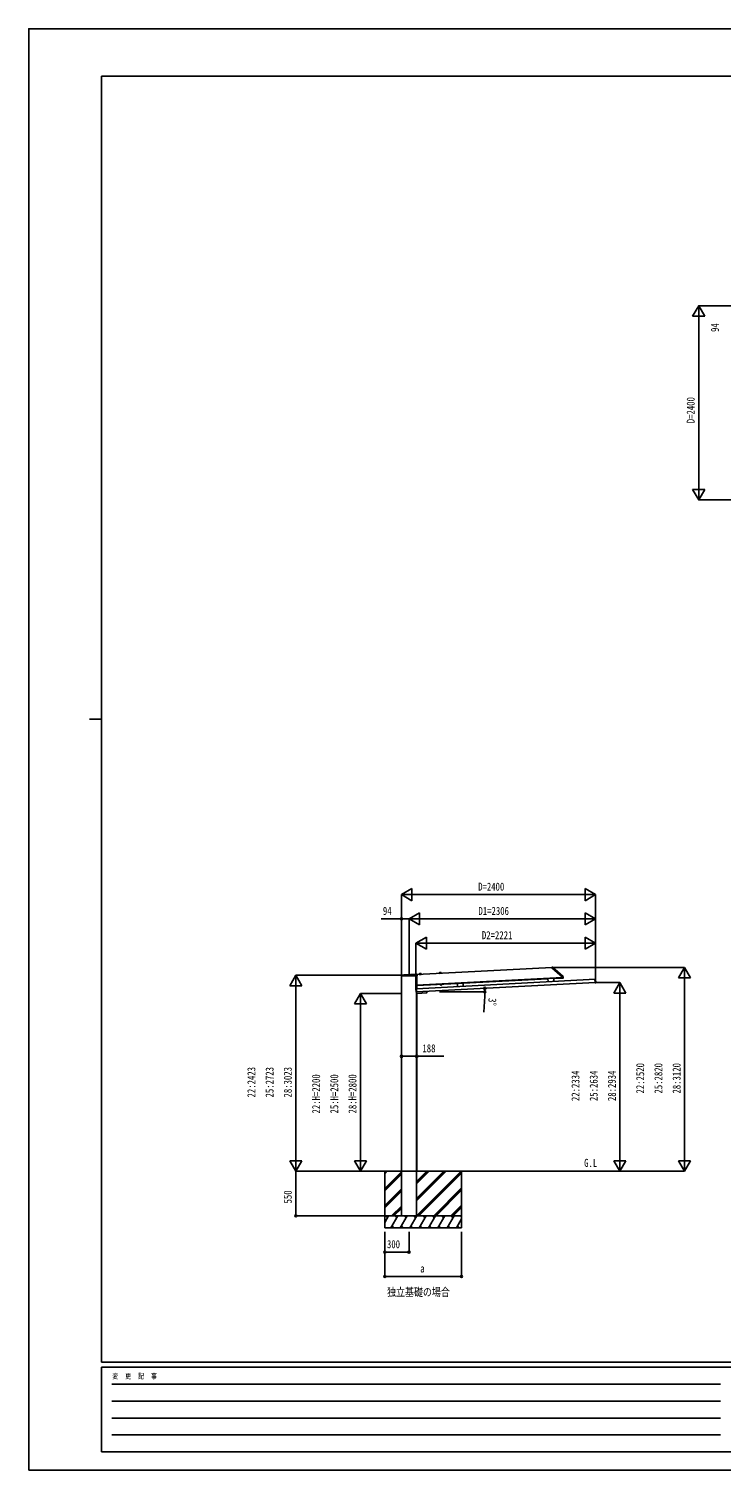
# Model space of a CAD drawing. Units: millimetres, scale not verified. Extents: x -12615 to 12615, y -8910 to 8910.
# Drawn here: x -12615 to -4056, y -8910 to 8910 of the extents above; entities that cross this region are included whole.
import ezdxf
from ezdxf.enums import TextEntityAlignment as Align

# ---------------------------------------------------------------- set-up
doc = ezdxf.new("R2010")
doc.units = ezdxf.units.MM
doc.header["$LTSCALE"] = 50
for name, color, linetype in [('0-2_USER1', 3, 'Continuous'), ('0-5_YKK_A1', 4, 'Continuous'), ('0-6_YKK_D', 6, 'Continuous'), ('0-7_YKK_ZWAK', 7, 'Continuous')]:
    doc.layers.add(name, color=color, linetype=linetype)
doc.styles.add('ＭＳ ゴシック', font='')
doc.styles.get('ＭＳ ゴシック').set_extended_font_data('MS Gothic')

msp = doc.modelspace()

# ---------------------------------------------------------------- linework, layer by layer
at = {"layer": '0-5_YKK_A1'}
for p, q in [((-8013.6, -2796.83), (-8013.53, -2788.98)), ((-8013.1, -2796.83), (-8013.6, -2796.83)), ((-7815.63, -2796.83), (-8013.1, -2796.83)), ((-8012.53, -2787.99), (-7817.02, -2787.99)), ((-8008.04, -5215), (-8008.04, -2796.83)), ((-7980.29, -2787.92), (-7818.05, -2779.42)), ((-7822.38, -2956.99), (-5610.11, -2841.53)), ((-7821.34, -2956.94), (-7821.34, -2796.83)), ((-7820.04, -2956.87), (-7820.04, -2796.83)), ((-7820.04, -2914.81), (-6018.75, -2820.88)), ((-7817.01, -2780.3), (-7816.03, -2788.88)), ((-7816.76, -2782.46), (-6148.99, -2695.53)), ((-7816.03, -2788.88), (-7816.03, -2788.9)), ((-7816.03, -2788.9), (-7815.13, -2796.83)), ((-7815.13, -2796.83), (-7815.63, -2796.83)), ((-7789.01, -2779.07), (-7789.02, -2780.6)), ((-7789.02, -2780.6), (-7765.05, -2779.35)), ((-7789.02, -2780.6), (-7765.05, -2779.35)), ((-7789, -2781), (-7789.02, -2780.6)), ((-7789, -2781), (-7765.03, -2779.75)), ((-7788.53, -2778.58), (-7765.75, -2777.38)), ((-7787.95, -2771.85), (-7788.01, -2778.55)), ((-7785.11, -2768.88), (-7770.17, -2768.1)), ((-7767.04, -2770.76), (-7766.28, -2777.41)), ((-7765.23, -2777.82), (-7765.05, -2779.35)), ((-7765.03, -2779.75), (-7765.05, -2779.35)), ((-7539.35, -2765.99), (-7539.36, -2767.52)), ((-7539.36, -2767.52), (-7515.4, -2766.26)), ((-7539.36, -2767.52), (-7515.4, -2766.26)), ((-7539.34, -2767.92), (-7539.36, -2767.52)), ((-7539.34, -2767.92), (-7515.38, -2766.66)), ((-7538.88, -2765.49), (-7516.09, -2764.3)), ((-7538.29, -2758.77), (-7538.35, -2765.46)), ((-7535.45, -2755.8), (-7520.52, -2755.02)), ((-7517.38, -2757.67), (-7516.62, -2764.32)), ((-7515.57, -2764.74), (-7515.4, -2766.26)), ((-7515.38, -2766.66), (-7515.4, -2766.26)), ((-7246.31, -2889.75), (-6196.74, -2835.22)), ((-6125.97, -2829.01), (-6196.87, -2832.72)), ((-6196.87, -2832.72), (-6194.81, -2872.17)), ((-6149.17, -2692.04), (-6141.57, -2692.11)), ((-6149.15, -2692.51), (-6149.17, -2692.04)), ((-6149.15, -2692.51), (-6148.85, -2698.13)), ((-6148.69, -2698.48), (-6019.2, -2815.07)), ((-6138.93, -2693.13), (-6011.07, -2808.26)), ((-6125.97, -2829.01), (-6123.9, -2868.45)), ((-6125.84, -2831.5), (-6018.49, -2825.88)), ((-6019.04, -2815.41), (-6018.95, -2817.02)), ((-6018.9, -2817.96), (-6018.95, -2817.02)), ((-6018.9, -2817.96), (-6011.27, -2818.02)), ((-6018.88, -2818.45), (-6018.9, -2817.96)), ((-6018.88, -2818.45), (-6018.49, -2825.88)), ((-6018.49, -2825.88), (-6010.88, -2825.48)), ((-6011.27, -2818.02), (-6009.86, -2818.03)), ((-6009.75, -2811.02), (-6009.43, -2817.11)), ((-6009.43, -2817.11), (-6009.36, -2818.51)), ((-5621.96, -2842.15), (-5616.79, -2841.88)), ((-5615.67, -2840.44), (-5616.87, -2840.5)), ((-5616.85, -2840.85), (-5616.87, -2840.5)), ((-5616.87, -2840.5), (-5616.87, -2840.5)), ((-5616.82, -2841.35), (-5616.85, -2840.85)), ((-5614.67, -2882.37), (-5616.82, -2841.35)), ((-5615.67, -2840.44), (-5615.67, -2840.44)), ((-5615.07, -2840.3), (-5609.18, -2839.99)), ((-5608.66, -2840.46), (-5606.46, -2882.4)), ((-7830.62, -2956.43), (-7828.43, -2998.38)), ((-7824.26, -2955.6), (-7830.15, -2955.91)), ((-7827.9, -2998.85), (-7822.01, -2998.54)), ((-7823.65, -2955.68), (-7822.46, -2955.62)), ((-7823.65, -2955.68), (-7823.65, -2955.68)), ((-7822.44, -2955.97), (-7822.46, -2955.62)), ((-7822.46, -2955.62), (-7822.46, -2955.62)), ((-7822.41, -2956.46), (-7822.44, -2955.97)), ((-7820.26, -2997.49), (-7822.41, -2956.46)), ((-7821.9, -2998.52), (-7821.01, -3015.5)), ((-7820.22, -2998.34), (-7821.42, -2998.4)), ((-7821.42, -2998.4), (-7821.42, -2998.4)), ((-7821.34, -5215), (-7821.34, -2998.4)), ((-7821.34, -3015), (-7821.04, -3015)), ((-7820.29, -2996.94), (-5614.7, -2881.82)), ((-7820.24, -2997.99), (-7820.26, -2997.49)), ((-7820.24, -2997.99), (-7820.22, -2998.34)), ((-7820.22, -2998.34), (-7820.22, -2998.34)), ((-7819.78, -2919.8), (-7820.04, -2914.85)), ((-7820.04, -5215), (-7820.04, -3016.45)), ((-7819.96, -3016.45), (-7695.63, -3009.93)), ((-7819.78, -2919.8), (-7317.21, -2893.47)), ((-7695.66, -2990.4), (-7694.69, -3008.88)), ((-7512.53, -2906.91), (-7527.52, -2907.69)), ((-7527.52, -2907.69), (-7527.26, -2912.6)), ((-7526.23, -2913.13), (-7527.26, -2912.6)), ((-7527.06, -2907.67), (-7527.15, -2906.07)), ((-7513.24, -2912.45), (-7526.23, -2913.13)), ((-7523.77, -2907.5), (-7523.51, -2912.41)), ((-7516.27, -2907.1), (-7516.02, -2912.02)), ((-7513.24, -2912.45), (-7512.27, -2911.82)), ((-7513.07, -2905.33), (-7512.98, -2906.93)), ((-7512.53, -2906.91), (-7512.27, -2911.82)), ((-7246.44, -2887.25), (-7317.34, -2890.97)), ((-7317.34, -2890.97), (-7315.27, -2930.41)), ((-7246.44, -2887.25), (-7244.37, -2926.7)), ((-5614.65, -2882.87), (-5614.67, -2882.37)), ((-5614.65, -2882.87), (-5614.63, -2883.22)), ((-5614.63, -2883.22), (-5613.43, -2883.16)), ((-5614.63, -2883.22), (-5614.63, -2883.22)), ((-5613.43, -2883.16), (-5613.43, -2883.16)), ((-5606.93, -2882.93), (-5612.82, -2883.24)), ((-9298.44, -5215), (-5011.63, -5215)), ((-8214.94, -5215), (-8214.94, -5915)), ((-8214.94, -5242.38), (-8187.56, -5215)), ((-8214.94, -5228.24), (-8201.7, -5215)), ((-8214.94, -5426.23), (-8008.94, -5220.23)), ((-8214.94, -5440.37), (-8008.94, -5234.37)), ((-8214.94, -5454.51), (-8008.94, -5248.51)), ((-8008.04, -5215), (-8008.04, -5765)), ((-7821.34, -5215), (-7821.34, -5765)), ((-7821.08, -5765), (-7271.08, -5215)), ((-7820.94, -5581.01), (-7454.93, -5215)), ((-7820.94, -5552.73), (-7483.21, -5215)), ((-7820.94, -5566.87), (-7469.07, -5215)), ((-7820.94, -5368.88), (-7667.06, -5215)), ((-7820.94, -5354.74), (-7681.2, -5215)), ((-7820.94, -5340.6), (-7695.34, -5215)), ((-7806.94, -5765), (-7264.94, -5223)), ((-7792.8, -5765), (-7264.94, -5237.15)), ((-7264.94, -5215), (-7264.94, -5915)), ((-8214.94, -5638.36), (-8008.94, -5432.36)), ((-8214.94, -5652.5), (-8008.94, -5446.5)), ((-8214.94, -5666.64), (-8008.94, -5460.65)), ((-7608.95, -5765), (-7264.94, -5420.99)), ((-7594.81, -5765), (-7264.94, -5435.14)), ((-7580.66, -5765), (-7264.94, -5449.28)), ((-8129.45, -5765), (-8008.94, -5644.49)), ((-8115.31, -5765), (-8008.94, -5658.63)), ((-8101.16, -5765), (-8008.94, -5672.78)), ((-7396.82, -5765), (-7264.94, -5633.12)), ((-7382.67, -5765), (-7264.94, -5647.27)), ((-7368.53, -5765), (-7264.94, -5661.41)), ((-7264.94, -5765), (-8214.94, -5765)), ((-8214.94, -5848.83), (-8166.54, -5765)), ((-8181.54, -5790.98), (-8196.54, -5765)), ((-8137.67, -5915), (-8051.07, -5765)), ((-8066.07, -5790.98), (-8081.07, -5765)), ((-8022.2, -5915), (-7935.6, -5765)), ((-8008.04, -5765), (-7821.34, -5765)), ((-7950.6, -5790.98), (-7965.6, -5765)), ((-7906.73, -5915), (-7820.13, -5765)), ((-7835.13, -5790.98), (-7850.13, -5765)), ((-7791.26, -5915), (-7704.66, -5765)), ((-7719.66, -5790.98), (-7734.66, -5765)), ((-7675.79, -5915), (-7589.19, -5765)), ((-7619.19, -5765), (-7604.19, -5790.98)), ((-7560.32, -5915), (-7473.72, -5765)), ((-7488.72, -5790.98), (-7503.72, -5765)), ((-7444.85, -5915), (-7358.25, -5765)), ((-7373.25, -5790.98), (-7388.25, -5765)), ((-7329.38, -5915), (-7264.94, -5803.38)), ((-7264.94, -5778.58), (-7272.78, -5765)), ((-8214.94, -5915), (-7264.94, -5915)), ((-8122.68, -5889.02), (-8107.68, -5915)), ((-8007.2, -5889.02), (-7992.2, -5915)), ((-7891.73, -5889.02), (-7876.74, -5915)), ((-7776.26, -5889.02), (-7761.27, -5915)), ((-7660.79, -5889.02), (-7645.8, -5915)), ((-7545.32, -5889.02), (-7530.33, -5915)), ((-7429.85, -5889.02), (-7414.86, -5915)), ((-7314.38, -5889.02), (-7299.38, -5915))]:
    msp.add_line(p, q, dxfattribs=at)
msp.add_lwpolyline([(-6009.36, -2818.51), (-6009, -2825.38), (-6010.88, -2825.48)], dxfattribs=at)
msp.add_lwpolyline([(-7528.68, -2904.55), (-7511.7, -2903.66), (-7511.62, -2905.26), (-7528.59, -2906.15)], close=True, dxfattribs=at)
for centre, radius, start, end in [((-8012.53, -2788.99), 1, 90, 176.5048), ((-8012.53, -2788.99), 1, 176.5048, 179.5), ((-7982.91, -2737.99), 50, 270, 273.00032), ((-7818, -2780.42), 1, 6.5, 93.00032), ((-7817.02, -2788.99), 1, 6.5, 90), ((-7788.51, -2779.07), 0.5, 93, 179.5), ((-7784.95, -2771.88), 3, 93, 179.5), ((-7770.02, -2771.1), 3, 6.5, 93), ((-7765.73, -2777.88), 0.5, 6.5, 93), ((-7538.85, -2765.99), 0.5, 93, 179.5), ((-7535.29, -2758.79), 3, 93, 179.5), ((-7520.36, -2758.01), 3, 6.5, 93), ((-7516.07, -2764.8), 0.5, 6.5, 93), ((-6148.35, -2698.1), 0.5, 183, 228), ((-6141.61, -2696.11), 4, 48, 89.5), ((-6019.54, -2815.44), 0.5, 3, 48), ((-6013.75, -2811.23), 4, 3, 48), ((-6009.86, -2818.53), 0.5, 3, 89.5), ((-5615.63, -2837.57), 2.86, 272.73957, 279.49104), ((-7824, -2952.83), 2.86, 266.50896, 273.26043), ((-7821.28, -3002.68), 4.28, 91.78658, 98.68179), ((-7820.02, -3015.45), 1, 183, 273), ((-7695.69, -3008.93), 1, 273, 3), ((-7525.53, -2909.77), 3.32, 238.61575, 307.38425), ((-7520.38, -2900.39), 12.42, 255.41205, 290.58795), ((-7514.29, -2909.18), 3.32, 238.61575, 307.38425), ((-5613.11, -2887.43), 4.28, 87.31821, 94.21342)]:
    msp.add_arc(centre, radius, start, end, dxfattribs=at)
for centre, major_axis, ratio, start_param, end_param in [((-5615.67, -2840.4), (0.599, 0.031), 0.061163, 4.71238898, 5.02268866), ((-5615.06, -2840.6), (0.016, -0.3), 0.998135, 3.14159265, 3.95507086), ((-5609.16, -2840.49), (0.336, 0.373), 0.99628, 5.49965061, 7.06672), ((-7830.12, -2956.41), (-0.373, 0.336), 0.99628, 5.49965061, 7.06672), ((-7827.93, -2998.35), (-0.336, -0.373), 0.99628, 5.49965061, 7.06672), ((-7824.24, -2955.9), (0.016, -0.3), 0.998135, 2.32811445, 3.14159265), ((-7823.66, -2955.64), (-0.599, -0.031), 0.061163, 1.26049665, 1.57079633), ((-7822.03, -2998.24), (0.016, -0.3), 0.998135, 0, 0.81334869), ((-5612.84, -2882.94), (0.016, -0.3), 0.998135, 5.46983661, 6.28318531), ((-5606.96, -2882.43), (0.373, -0.336), 0.99628, 5.49965061, 7.06672)]:
    msp.add_ellipse(centre, major_axis=major_axis, ratio=ratio, start_param=start_param, end_param=end_param, dxfattribs=at)
at = {"layer": '0-6_YKK_D'}
for p, q in [((-4333.58, 5486), (-4408.58, 5356.1)), ((-4408.58, 5356.1), (-4258.58, 5356.1)), ((-3783.58, 5486), (-4334.58, 5486)), ((-4333.58, 5486), (-4258.58, 5356.1)), ((-4333.58, 5486), (-4333.58, 5226.19)), ((-4333.58, 3236), (-4333.58, 5336)), ((-4333.58, 3086), (-4408.58, 3215.9)), ((-4258.58, 3215.9), (-4408.58, 3215.9)), ((-4333.58, 3086), (-4333.58, 3345.81)), ((-4333.58, 3086), (-4258.58, 3215.9)), ((-3783.58, 3086), (-4334.58, 3086)), ((-8008.04, -1794.63), (-7878.14, -1719.63)), ((-7878.14, -1869.63), (-7878.14, -1719.63)), ((-5608.04, -1794.63), (-5737.94, -1719.63)), ((-5737.94, -1719.63), (-5737.94, -1869.63)), ((-8008.04, -2781), (-8008.04, -1793.63)), ((-8008.04, -1794.63), (-7878.14, -1869.63)), ((-8008.04, -1794.63), (-7748.23, -1794.63)), ((-7858.04, -1794.63), (-5758.04, -1794.63)), ((-5608.04, -1794.63), (-5867.85, -1794.63)), ((-5608.04, -1794.63), (-5737.94, -1869.63)), ((-5608.04, -2879.52), (-5608.04, -1793.63)), ((-8008.04, -2791), (-8008.04, -2093.63)), ((-7914.04, -2094.63), (-7784.14, -2019.63)), ((-7914.04, -2788.5), (-7914.04, -2093.63)), ((-7914.04, -2788.5), (-7914.04, -2093.63)), ((-7914.04, -2094.63), (-7784.14, -2169.63)), ((-7914.04, -2094.63), (-7654.23, -2094.63)), ((-7784.14, -2169.63), (-7784.14, -2019.63)), ((-7764.04, -2094.63), (-5758.04, -2094.63)), ((-5608.04, -2094.63), (-5867.85, -2094.63)), ((-5608.04, -2094.63), (-5737.94, -2019.63)), ((-5737.94, -2019.63), (-5737.94, -2169.63)), ((-5608.04, -2094.63), (-5737.94, -2169.63)), ((-5608.04, -2879.52), (-5608.04, -2093.63)), ((-7829.04, -2394.63), (-7699.14, -2319.63)), ((-7829.04, -2956.84), (-7829.04, -2393.63)), ((-7829.04, -2394.63), (-7699.14, -2469.63)), ((-7829.04, -2394.63), (-7569.24, -2394.63)), ((-7699.14, -2469.63), (-7699.14, -2319.63)), ((-7679.04, -2394.63), (-5758.04, -2394.63)), ((-5608.04, -2394.63), (-5867.85, -2394.63)), ((-5608.04, -2394.63), (-5737.94, -2319.63)), ((-5737.94, -2319.63), (-5737.94, -2469.63)), ((-5608.04, -2394.63), (-5737.94, -2469.63)), ((-5608.04, -2879.52), (-5608.04, -2393.63)), ((-9314.94, -2792), (-9389.94, -2921.9)), ((-8009.04, -2792), (-9315.94, -2792)), ((-9314.94, -2792), (-9239.94, -2921.9)), ((-9314.94, -2792), (-9314.94, -3051.81)), ((-6140, -2694.63), (-4507.04, -2694.63)), ((-4508.04, -2694.63), (-4583.04, -2824.54)), ((-4583.04, -2824.54), (-4433.04, -2824.54)), ((-4508.04, -2694.63), (-4433.04, -2824.54)), ((-4508.04, -2694.63), (-4508.04, -2954.44)), ((-4508.04, -2844.63), (-4508.04, -5065)), ((-9389.94, -2921.9), (-9239.94, -2921.9)), ((-9314.94, -2942), (-9314.94, -5065)), ((-8514.94, -3015), (-8589.94, -3144.9)), ((-8009.04, -3015), (-8515.94, -3015)), ((-8514.94, -3015), (-8439.94, -3144.9)), ((-8514.94, -3015), (-8514.94, -3274.81)), ((-7536.65, -2996.99), (-6976.96, -2996.99)), ((-5607.02, -2881), (-5307.04, -2881)), ((-5308.04, -2881), (-5383.04, -3010.9)), ((-5383.04, -3010.9), (-5233.04, -3010.9)), ((-5308.04, -2881), (-5233.04, -3010.9)), ((-5308.04, -2881), (-5308.04, -3140.8)), ((-8589.94, -3144.9), (-8439.94, -3144.9)), ((-8514.94, -3165), (-8514.94, -5065)), ((-6979.51, -3047.97), (-6991.5, -3246.01)), ((-5308.04, -5065), (-5308.04, -3031)), ((-9314.94, -5215), (-9314.94, -4955.19)), ((-8514.94, -5215), (-8514.94, -4955.19)), ((-5308.04, -5215), (-5308.04, -4955.19)), ((-4508.04, -5215), (-4508.04, -4955.19)), ((-9314.94, -5215), (-9389.94, -5085.1)), ((-9239.94, -5085.1), (-9389.94, -5085.1)), ((-9314.94, -5215), (-9239.94, -5085.1)), ((-8514.94, -5215), (-8589.94, -5085.1)), ((-8439.94, -5085.1), (-8589.94, -5085.1)), ((-8514.94, -5215), (-8439.94, -5085.1)), ((-5308.04, -5215), (-5383.04, -5085.1)), ((-5233.04, -5085.1), (-5383.04, -5085.1)), ((-5308.04, -5215), (-5233.04, -5085.1)), ((-4508.04, -5215), (-4583.04, -5085.1)), ((-4433.04, -5085.1), (-4583.04, -5085.1)), ((-4508.04, -5215), (-4433.04, -5085.1)), ((-9299.44, -5215), (-9315.94, -5215)), ((-9314.94, -5215), (-9314.94, -5765)), ((-5310.63, -5215), (-5307.04, -5215)), ((-5010.63, -5215), (-4507.04, -5215)), ((-8215.94, -5765), (-9315.94, -5765)), ((-8214.94, -5965), (-8214.94, -6216)), ((-8214.94, -5965), (-8214.94, -6516)), ((-7914.94, -5965), (-7914.94, -6216)), ((-7264.94, -5965), (-7264.94, -6516)), ((-8214.94, -6215), (-7914.94, -6215)), ((-8214.94, -6515), (-7264.94, -6515))]:
    msp.add_line(p, q, dxfattribs=at)
for points in [[(-7914.04, -2094.63), (-8008.04, -2094.63), (-8257.44, -2094.63)], [(-8008.04, -3793.32), (-7820.04, -3793.32), (-7484.24, -3793.32)]]:
    msp.add_lwpolyline(points, dxfattribs=at)
for centre in [(-8008.04, -2094.63), (-6979.12, -2952.85), (-6977.96, -2996.99), (-8008.04, -3793.32), (-7820.04, -3793.32), (-9314.94, -5765), (-8214.94, -6215), (-7914.94, -6215), (-8214.94, -6515), (-7264.94, -6515)]:
    msp.add_circle(centre, 12.75, dxfattribs=at)
for start, end in [(356.53473, 360), (360, 3)]:
    msp.add_arc((-7821.34, -2996.99), 843.38, start, end, dxfattribs=at)
at = {"layer": '0-7_YKK_ZWAK'}
for p, q in [((11685.06, 8325), (-11714.94, 8325)), ((-11714.94, -7575), (-11714.94, 8325)), ((-11864.94, 375), (-11714.94, 375)), ((11685.06, -7575), (-11714.94, -7575)), ((-3914.94, -7635), (-11714.94, -7635)), ((-11714.94, -8685), (-11714.94, -7635)), ((-11587.44, -7845), (-4064.94, -7845)), ((-11587.44, -8055), (-4064.94, -8055)), ((-11587.44, -8265), (-4064.94, -8265)), ((-11587.44, -8475), (-4064.94, -8475)), ((-11714.94, -8685), (-3914.94, -8685))]:
    msp.add_line(p, q, dxfattribs=at)
msp.add_lwpolyline([(-12615, -8910), (12615, -8910), (12615, 8910), (-12615, 8910)], close=True, dxfattribs=at)

# ---------------------------------------------------------------- texts
at = {"layer": '0-2_USER1', "style": 'ＭＳ ゴシック', "width": 0.8}
for s, p in [('G.L', (-5749.87, -5190.24)), ('独立基礎の場合', (-8186.14, -6788))]:
    msp.add_text(s, height=98.97, dxfattribs=at).set_placement(p, align=Align.BOTTOM_LEFT)
at = {"layer": '0-6_YKK_D', "style": 'ＭＳ ゴシック', "width": 0.8}
for s, rotation, p in [('94', 90, (-4053.58, 5162.6)), ('D=2400', 90, (-4353.58, 4034)), ('3°', 266.535, (-6960.75, -3069.14)), ('22:2520', 90, (-4978.04, -4253.62)), ('25:2820', 90, (-4753.04, -4253.62)), ('28:3120', 90, (-4528.04, -4253.62)), ('22:2423', 90, (-9784.94, -4302.3)), ('25:2723', 90, (-9559.94, -4302.3)), ('28:3023', 90, (-9334.94, -4302.3)), ('22:H=2200', 90, (-8984.94, -4500.2)), ('25:H=2500', 90, (-8759.94, -4500.2)), ('28:H=2800', 90, (-8534.94, -4500.2)), ('22:2334', 90, (-5778.04, -4346.8)), ('25:2634', 90, (-5553.04, -4346.8)), ('28:2934', 90, (-5328.04, -4346.8)), ('550', 90, (-9334.94, -5612.4))]:
    msp.add_text(s, height=98.97, rotation=rotation, dxfattribs=at).set_placement(p, align=Align.BOTTOM_LEFT)
for s, p in [('D=2400', (-7060.04, -1774.63)), ('94', (-8237.44, -2074.63)), ('D1=2306', (-7056.24, -2074.63)), ('D2=2221', (-7013.74, -2374.63)), ('188', (-7749.04, -3773.32)), ('300', (-8187.34, -6195)), ('a', (-7775.94, -6495))]:
    msp.add_text(s, height=98.97, dxfattribs=at).set_placement(p, align=Align.BOTTOM_LEFT)
at = {"layer": '0-7_YKK_ZWAK', "style": 'ＭＳ ゴシック', "width": 0.8}
msp.add_text('変  更  記  事', height=65.98, dxfattribs=at).set_placement((-11583.93, -7800), align=Align.BOTTOM_LEFT)

doc.saveas('drawing.dxf')
